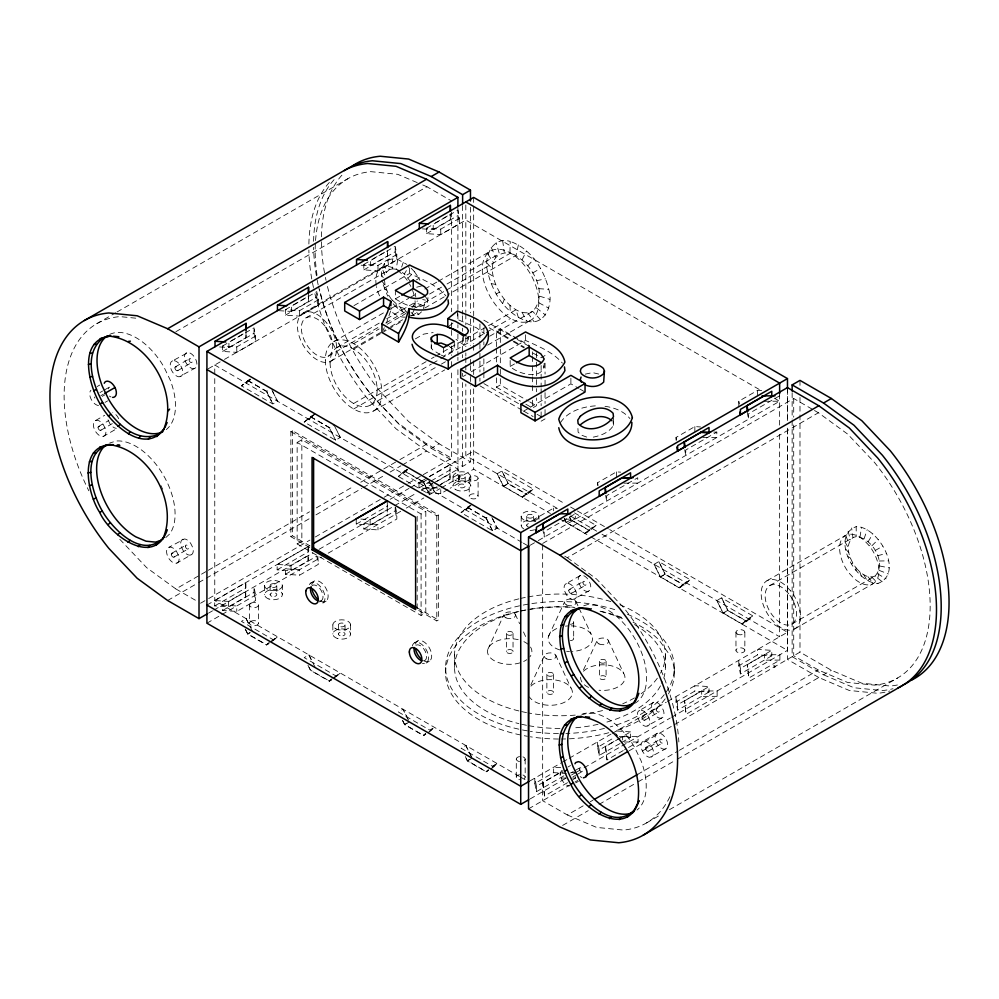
<?xml version="1.0" encoding="UTF-8"?>
<svg xmlns="http://www.w3.org/2000/svg" width="999" height="999" viewBox="0 0 999 999"><rect width="100%" height="100%" fill="white"/><g stroke="black" fill="none" stroke-linecap="round" stroke-linejoin="round"><path stroke-width="0.75" stroke-dasharray="5 3.75" d="M306.006 317.832L389.16 269.817L392.42 268.843L392.432 258.878L397.752 259.44L406.868 264.41M769.779 585.589L852.946 537.574L856.205 536.6L856.205 526.635C878.283 526.248 904.807 573.239 878.021 583.404C855.943 583.791 829.432 536.8 856.205 526.635M219.655 346.953L228.921 347.527L246.004 337.662L246.079 328.733M245.692 596.903L245.766 582.592L214.698 600.536L214.698 605.918L228.609 606.768L245.692 596.903L245.692 591.52L228.609 601.386L214.698 600.536M279.008 310.689L291.371 311.438L308.454 301.573L308.516 294.143M308.142 560.814L308.216 546.515L277.148 564.447L277.148 569.83L291.046 570.679L308.142 560.814L308.142 555.432L291.046 565.297L277.148 564.447M361.176 265.21L370.442 265.784L387.537 255.919L387.587 249.975M356.231 518.793L356.231 524.175L370.13 525.024L387.225 515.159L387.275 503.833M422.402 228.883L433.204 229.545L450.299 219.68L450.349 213.736M440.784 484.24L449.987 478.921L450.062 464.622L428.446 477.097M856.006 570.554L856.068 567.907C849.999 559.865 843.755 545.529 852.946 537.574L851.623 527.996M489.722 336.188L532.667 311.401C549.912 292.782 530.706 260.402 509.94 252.797L510.239 241.433C491.695 235.727 483.104 258.454 487.999 273.077C492.957 293.419 506.031 313.786 526.523 320.991C545.067 326.685 553.658 303.971 548.751 289.348C543.793 269.006 530.719 248.639 510.239 241.433M440.209 354.583L432.954 350.149L431.268 348.064L431.393 343.219M540.621 319.73L532.667 311.401C505.656 323.651 470.541 250.974 509.94 252.797M392.282 300.15C386.938 294.855 387.2 286.563 382.043 281.418C380.057 272.914 381.88 260.14 392.432 258.878M423.464 308.654L425.362 300.1L422.652 299.563M791.857 624.088L875.012 576.086C887.087 563.036 872.502 538.086 856.205 536.6M400.287 271.004L396.216 269.243L397.752 259.44M860.002 537.012L861.525 527.197M518.381 244.892L516.021 255.394L447.577 294.917M390.559 311.151L386.451 323.027M544.18 363.274C544.505 381.094 518.306 374.475 510.164 366.446L510.164 357.942M427.972 297.627L427.572 302.01C418.531 312.237 404.57 304.583 395.354 298.851L395.354 290.334M401.635 267.095L403.446 261.9M864.06 538.761L867.232 529.657M468.431 336.438L467.52 341.695L463.486 344.655L455.981 339.335M502.659 303.584L504.258 299.313M387.849 260.24L389.16 269.817L386.65 272.103L385.065 275.549L382.093 268.281M412.075 307.555L415.334 302.585L424.575 306.231M487.837 649.338L503.958 614.697M548.488 636.488L564.597 601.86M530.906 684.752L544.443 655.656M583.478 669.892L597.015 640.796M522.115 259.84L526.523 250.836M383.117 330.12L384.265 327.759M410.539 281.568L404.345 273.988L409.153 266.084M868.119 541.745L872.926 533.841M560.526 422.552C568.256 410.701 583.603 406.356 597.077 405.769M613.473 418.181L613.473 425.274C609.328 432.567 600.599 435.739 592.757 437.237M527.797 265.834L534.103 258.841M408.116 277.997L414.448 271.716L410.027 267.02M871.89 545.754L878.221 539.472M165.784 537.574L169.83 533.828A55.469 32.03 60 0 0 163.586 475.549A55.469 32.03 60 0 0 116.234 441.021L109.653 443.044M408.928 315.085L414.248 315.647L418.831 314.273L422.352 311.064M250.075 378.996L241.433 385.839L272.814 403.958L277.522 401.236L271.878 389.785M250.075 379.233L241.433 385.839L250.324 379.47M315.185 413.873L310.477 416.595L304.195 422.077L335.589 440.197L340.284 437.475L336.526 429.845M308.903 419.355L315.185 414.11L304.195 422.077L313.099 415.709M404.62 470.954L398.351 476.436L429.732 494.542L423.451 481.818L404.62 470.954L409.328 468.231M406.98 469.817L398.351 476.436L408.279 469.143M245.205 629.008L247.715 634.103L266.546 644.979L270.729 641.321M273.339 640.434L277.522 636.775L269.68 642.12M472.09 504.47L467.382 507.18L461.101 512.662L492.495 530.781L497.202 528.071L492.807 519.155M469.742 506.056L461.113 512.662L471.041 505.382M497.202 473.713L503.471 486.213L522.302 497.09L533.291 489.11L528.583 491.833L522.302 497.315L527.01 494.592L533.291 489.11L501.898 471.004L497.202 473.713L503.471 486.451L508.179 483.728L527.01 494.592M307.967 665.247L310.477 670.341L329.308 681.206L333.491 677.559M336.101 676.673L340.284 673.014L332.442 678.358M564.148 518.281L566.233 522.452L585.064 533.329L596.053 525.349L591.346 528.071L585.064 533.553L589.772 530.831L596.053 525.349L572.514 511.763M402.734 720.878L404.62 724.7L423.451 735.564L425.537 733.741M429.208 731.93L434.44 727.359L429.732 730.082L398.351 711.962L403.047 709.253L409.328 721.753M654.108 564.31L660.376 576.81L679.208 587.674L690.197 579.707L685.489 582.417L679.208 587.899L683.915 585.189L690.197 579.707L658.816 561.588L654.108 564.31L660.376 577.035L665.084 574.313L683.915 585.189M746.678 621.415L752.946 615.933L721.565 597.827L716.857 600.536L723.139 613.274L727.846 610.551L746.678 621.415L741.97 624.138L748.251 618.656L752.959 615.946L741.97 623.913L723.139 613.036L716.87 600.536M466.121 758.378L467.382 760.926L486.213 771.802L488.299 769.967M246.141 383.129L252.422 377.872M403.047 473.713L409.328 468.456M245.629 629.707L247.715 633.878L266.546 644.742L268.631 642.994M271.253 642.032L277.522 636.775M465.821 509.952L472.09 504.695M522.302 497.09L528.583 491.833M309.078 667.332L310.477 670.117L329.308 680.981L331.393 679.233M334.016 678.271L340.284 673.014M585.064 533.329L591.346 528.071M402.535 720.304L404.62 724.462L423.451 735.339L425.537 733.591M428.159 732.617L434.44 727.359M679.208 587.674L685.489 582.417M465.297 756.53L467.382 760.701L486.213 771.578L488.311 769.817M491.97 767.981L497.202 763.598L492.495 766.32L461.101 748.201L465.821 745.479L471.391 756.593M741.97 623.913L748.251 618.656M449.001 326.198L453.808 322.39M415.384 338.861L423.676 334.128L433.154 332.555M172.577 360.839L171.441 361.563A8.879 5.12 60 0 0 170.779 368.381L171.641 370.492A8.879 5.12 60 0 0 179.071 376.848L195.717 367.794A8.879 5.12 60 0 0 195.517 358.866L194.33 356.88A8.879 5.12 60 0 0 188.099 352.51L172.577 360.839L173.976 360.664A8.879 5.12 60 0 1 180.22 365.035L181.406 367.02A8.879 5.12 60 0 1 181.593 375.949L180.469 376.673M186.701 352.684L185.564 353.409A8.879 5.12 60 0 0 184.902 360.227L185.764 362.337A8.879 5.12 60 0 0 193.194 368.693L194.58 368.519M103.584 436.288L104.708 435.576A8.879 5.12 60 0 0 105.37 428.746L103.334 424.65A8.879 5.12 60 0 0 97.09 420.292L95.692 420.467A8.879 5.12 60 0 0 93.894 428.009L95.941 432.105A8.879 5.12 60 0 0 103.584 436.288L117.707 428.146M176.811 563.124L177.934 562.412A8.879 5.12 60 0 0 178.596 555.581L176.561 551.485A8.879 5.12 60 0 0 170.317 547.115L168.918 547.302A8.879 5.12 60 0 0 167.12 554.845L169.168 558.941A8.879 5.12 60 0 0 176.811 563.124L192.058 554.258A8.879 5.12 60 0 0 192.72 547.427L190.672 543.331A8.879 5.12 60 0 0 184.44 538.961L168.918 547.302M566.433 583.541L565.297 584.253A8.879 5.12 60 0 0 564.635 591.083L566.683 595.179A8.879 5.12 60 0 0 572.927 599.55L588.436 591.208A8.879 5.12 60 0 0 590.234 583.666L588.186 579.57A8.879 5.12 60 0 0 580.556 575.387L566.433 583.541A8.879 5.12 60 0 1 574.063 587.724L576.111 591.82A8.879 5.12 60 0 1 574.325 599.363M580.556 575.387L579.42 576.098A8.879 5.12 60 0 0 578.758 582.929L580.806 587.025A8.879 5.12 60 0 0 587.05 591.396L588.436 591.208M639.66 710.364L638.523 711.088A8.879 5.12 60 0 0 637.861 717.919L639.909 722.015A8.879 5.12 60 0 0 646.153 726.373L661.663 718.044A8.879 5.12 60 0 0 663.461 710.501L661.413 706.405A8.879 5.12 60 0 0 653.783 702.222L639.66 710.364A8.879 5.12 60 0 1 647.29 714.56L649.338 718.656A8.879 5.12 60 0 1 647.552 726.198M653.783 702.222L652.647 702.934A8.879 5.12 60 0 0 651.985 709.765L654.033 713.86A8.879 5.12 60 0 0 660.277 718.219L661.663 718.044M562.212 770.354L561.638 770.716A8.879 5.12 60 0 0 561.838 779.645L563.024 781.63A8.879 5.12 60 0 0 569.268 786.001M643.319 741.333L642.182 742.045A8.879 5.12 60 0 0 642.382 750.986A8.879 5.12 60 0 0 649.812 757.342L665.322 749A8.879 5.12 60 0 0 666.258 739.347A8.879 5.12 60 0 0 657.442 733.179L643.319 741.333A8.879 5.12 60 0 1 652.147 747.502A8.879 5.12 60 0 1 651.211 757.155M657.442 733.179L656.306 733.89A8.879 5.12 60 0 0 656.505 742.831A8.879 5.12 60 0 0 663.923 749.188L665.322 749M96.741 323.713L115.634 312.799M116.983 312.025L347.789 178.771M175.886 331.693L426.935 186.751L451.635 200.999M97.165 386.538L99.738 385.065M100 392.532L102.572 391.046M103.859 390.309L108.991 387.35M100.862 395.679L103.421 394.205M102.223 396.378L104.795 394.892M105.057 402.372L107.63 400.886M175.412 366.833L189.535 358.678M177.635 370.679L191.746 362.525M222.615 345.979L253.996 327.859L255.607 336.039L255.607 341.471L236.775 352.347L222.615 351.423L222.615 345.979L236.775 346.915L255.607 336.039M285.377 309.74L316.758 291.633L318.369 299.8L318.369 305.244L299.538 316.109L285.377 315.185L285.377 309.74L299.538 310.677L318.369 299.8M363.823 264.448L395.204 246.328L396.815 254.508L396.815 259.94L377.984 270.816L363.823 269.892L363.823 264.448L377.984 265.384L396.815 254.508M426.585 228.222L457.967 210.102L459.577 218.269L459.577 223.714L440.746 234.578L426.585 233.654L426.585 228.222L440.746 229.146L459.577 218.269M95.692 420.467L104.683 415.272M222.615 351.423L253.996 333.304L253.996 327.859M285.377 315.185L316.758 297.065L316.758 291.633M363.823 269.892L395.204 251.773L395.204 246.328M426.585 233.654L457.967 215.534L459.577 223.714M98.526 426.461L108.791 420.529M303.221 312.974L381.668 267.682M100.749 430.307L112.3 423.626M208.267 368.756L223.102 360.189M224.45 359.415L465.821 220.067L762.125 391.133M353.971 305.619L409.602 273.501C422.515 279.345 436.563 284.877 445.979 295.954M395.354 298.851L400.462 295.904M333.629 341.695L385.926 311.488M391.296 308.391L408.728 298.326M410.065 297.552L416.77 293.681M424.825 289.036L436.888 282.068M438.236 281.293L490.534 251.099M336.988 347.502L379.932 322.714M386.638 318.831L417.507 301.011M429.595 294.043L441.67 287.063M447.04 283.966L499.388 253.746L496.141 242.695M247.715 380.357L266.546 391.233L268.893 389.872M247.715 380.582L266.546 391.458L270.08 389.423M328.072 356.331L379.046 326.91M385.751 323.039L405.869 311.413M353.621 343.668L379.108 328.958M387.15 324.313L405.931 313.474M416.658 307.28L444.817 291.021M446.166 290.247L510.539 253.084M330.856 361.188L385.377 329.707M390.696 326.636L403.996 318.968M353.621 349.151L380.469 333.654M381.818 332.879L387.175 329.782M388.524 329.008L403.284 320.479M411.338 315.834L418.044 311.963M424.762 308.079L446.228 295.692M496.141 294.056L499.388 292.183M532.667 272.964L540.621 268.369M309.777 547.589L290.859 536.675L290.859 431.593L292.432 430.681L438.361 514.935L438.361 620.017L436.788 620.916L416.521 609.215M353.621 403.509L426.098 361.663M431.468 358.566L434.153 357.018M435.502 356.243L516.021 309.752L518.381 317.52M441.308 355.12L443.531 356.181L454.27 349.975L454.27 341.471M353.621 408.991L431.406 364.086M432.754 363.311L439.46 359.44M440.796 358.666L510.539 318.406M297.14 442.457L301.848 439.747L425.799 511.313L425.799 612.774L421.091 615.484L297.14 543.918L297.14 442.457L421.091 514.023L425.799 511.313M310.477 416.82L329.308 427.697L334.016 424.75M496.416 346.641L496.416 331.031L500.337 328.771L529.745 345.754M370.267 405.157L436.039 367.182M441.408 364.086L445.429 361.763M373.626 410.976L444.705 369.93M487.624 345.154L530.531 320.379M463.311 376.386L465.959 374.862M471.253 371.803L525.561 340.447C538.598 346.403 552.797 351.96 562.375 363.087M171.753 553.296L185.876 545.142M173.976 557.13L188.087 548.975M510.164 366.446L515.234 363.524M545.054 355.494L541.133 357.754L530.494 351.611M496.416 377.847L496.416 387.2L500.337 384.94L528.409 401.148M119.805 539.298L146.653 567.644L175.886 588.96L200.187 574.937M201.536 574.163L206.93 571.041M208.279 570.267L309.515 511.813M316.258 507.917L354.046 486.101M360.801 482.205L382.392 469.742M383.741 468.956L398.589 460.389M399.937 459.602L426.935 444.018L451.635 458.279L451.635 369.405M167.632 600.499L197.29 583.379M198.639 582.604L309.215 518.756M315.959 514.872L361.8 488.399M363.149 487.624L384.727 475.162M390.122 472.052L400.911 465.821M402.26 465.047L426.523 451.036L457.904 469.155L459.577 477.36L459.577 482.804L450.162 488.236M318.494 286.276A166.421 96.091 60 0 0 372.402 396.141L400.786 426.098L431.243 448.314L439.085 443.781L470.467 461.9L470.467 385.801M290.859 536.675L292.432 535.764L310.002 545.904M523.613 411.138L529.008 408.029M530.369 407.242L570.891 383.841L578.621 388.299M297.14 543.918L301.848 541.208L301.848 439.747M525.811 404.183L532.504 408.042L536.426 405.769L536.426 397.977M200.574 603.221L207.33 599.325M208.679 598.551L309.902 540.097M315.309 536.987L382.792 498.026M384.14 497.24L407.093 483.991M408.441 483.216L421.94 475.424M423.289 474.65L451.635 458.279M435.527 487.275L432.892 488.786L418.993 487.937L418.993 482.554L427.097 477.884M206.918 605.069L309.303 545.953M390.134 499.288L408.991 488.399M410.339 487.624L423.813 479.845M429.208 476.735L473.663 451.073L565.247 503.946M423.451 481.818L428.159 479.095M404.62 471.178L423.451 482.042L425.799 480.694M214.698 605.918L245.766 587.974L245.766 582.592M277.148 569.83L308.216 551.898L308.216 546.515M356.231 524.175L387.3 506.243L387.3 502.197M418.993 487.937L429.795 481.705M431.156 480.919L450.062 470.005L450.062 464.622M360.864 519.08L370.13 519.642L387.225 509.777L387.225 515.159M434.215 482.654L449.987 473.538L449.987 478.921M208.454 613.174L212.5 610.839M213.848 610.064L312.837 552.984M319.018 549.338L393.906 506.181M394.53 505.744L416.108 493.281M421.503 490.172L432.292 483.941M437.05 481.268L457.967 469.193M431.243 448.314L462.624 466.433L470.467 461.9M541.133 421.178L545.054 418.906M222.615 610.501L253.996 592.382L253.996 586.95L255.607 595.129L255.607 600.561L236.775 611.438L222.615 610.501L222.615 605.069L236.775 605.993L236.775 611.438M285.377 574.275L316.758 556.156L318.369 564.323L299.538 575.199L285.377 574.275L285.377 568.831L299.538 569.767L299.538 575.199M363.823 528.971L395.204 510.864L395.204 505.419L396.815 513.598L396.815 519.03L377.984 529.907L363.823 528.971L363.823 523.538L377.984 524.475L377.984 529.907M437.924 488.049L426.585 487.3L426.585 492.744L437.05 486.7M438.361 485.951L457.967 474.625L457.904 366.658M206.918 623.189L220.392 615.409M221.741 614.635L321.428 557.08M328.172 553.184L400.911 511.188M406.306 508.079L423.813 497.964M429.208 494.855L439.985 488.636M441.333 487.849L473.663 469.193L550.424 513.511M426.585 492.744L440.746 493.668L448.826 489.011M252.422 631.156L246.141 618.656L241.433 621.378L272.814 639.497M310.552 583.204L313.686 581.393M290.859 431.593L436.788 515.834L438.361 514.935M247.715 633.878L250.075 632.517M503.471 486.213L508.179 483.504L527.01 494.368M247.715 634.103L250.075 632.742M319.118 601.947L321.466 600.586M322.952 602.946L326.099 601.136M266.546 644.742L268.893 643.393M467.382 507.18L486.213 518.056L490.921 515.334M266.546 644.979L268.893 643.618M467.382 507.417L486.213 518.281L488.561 516.92M486.213 518.281L492.495 530.781L497.202 528.071L491.62 516.958M534.815 521.703L534.815 518.981L553.646 508.116L556.48 508.304M597.577 485.464L597.577 482.754L616.408 471.878L620.654 472.152M676.036 440.172L676.036 437.45L694.854 426.585L700.524 426.96M738.798 406.655L738.798 401.223L757.617 390.347L761.875 390.621M315.185 667.394L308.903 654.894L304.195 657.617L335.589 675.724M702.909 437.487L716.82 437.45L716.82 432.067L685.751 450.012L685.751 455.394L684.278 447.365M779.582 395.841L748.513 413.773L748.513 419.155L747.04 411.126M566.233 522.452L570.941 519.73L589.772 530.606M589.772 530.831L570.941 519.967L566.233 522.677L564.348 518.868M530.169 545.267L536.913 541.371M538.261 540.596L779.632 401.236L774.237 398.126M542.657 543.444L793.706 398.501L813.198 409.752M329.308 680.981L331.656 679.62M329.308 681.206L331.656 679.857M414.473 642.807L417.619 640.996M564.747 556.193L567.345 557.704L818.406 412.762L847.627 434.078L874.487 462.425A157.467 90.921 60 0 1 874.487 685.127L847.627 682.467L818.406 670.029L793.706 655.781L793.706 423.451M426.148 663.024L429.283 661.213M569.268 589.535L583.391 581.381M571.49 593.369L585.601 585.214M404.62 724.462L406.98 723.114M660.376 576.81L665.084 574.088L683.915 584.964M404.62 724.7L409.328 721.977L403.047 709.253M423.451 735.339L425.799 733.978M423.451 735.564L425.799 734.203M766.995 580.744L845.454 535.439M467.382 760.701L469.742 759.34M723.139 613.036L727.846 610.327L746.678 621.191M467.382 760.926L472.09 758.216M492.495 766.32L497.202 763.598L490.921 769.08L486.213 771.802M486.213 771.578L488.561 770.217M530.157 780.806L561.151 762.911M562.499 762.137L567.882 759.028M569.23 758.253L611.026 734.078M612.337 733.353L666.233 702.247M667.569 701.473L787.474 632.242L609.69 529.607M642.494 716.358L656.618 708.204M794.642 628.945L873.089 583.653M563.886 775.836L536.426 791.683L534.815 783.503L553.646 772.639L566.383 773.476M619.967 743.556L599.188 755.444L597.577 747.277L613.711 737.949M644.717 720.204L658.828 712.05M709.015 692.032L677.634 710.152L676.036 701.972L694.854 691.108L709.015 692.032L709.015 686.6L694.854 685.676L694.854 691.108M771.777 655.806L740.396 673.913L738.798 665.746L757.617 654.869L771.777 655.806L771.777 650.361L757.617 649.437L757.617 654.869M567.907 767.032L570.479 765.546M536.426 791.683L536.426 786.25L562.574 771.153M599.188 755.444L599.188 750.012L630.569 731.892L630.569 737.324L620.104 743.368M677.634 710.152L677.634 704.72L709.015 686.6M740.396 673.913L740.396 668.481L771.777 650.361M567.507 782.692L544.542 795.953L543.069 782.542L560.152 772.677L563.249 772.677M623.201 750.574L606.992 759.927L605.519 746.515L622.602 736.65L638.061 736.613L638.061 741.995L624.55 749.787M684.59 700.861L701.685 690.996L717.132 690.946L717.132 696.328L686.063 714.273L684.59 700.861L686.063 714.273M747.352 664.622L764.447 654.757L779.894 654.72L779.894 660.102L748.838 678.034L747.352 664.622L748.838 678.034M570.741 773.026L573.314 771.54M574.6 770.803L579.732 767.831M530.157 798.925L566.146 778.096M571.553 774.974L575.611 772.639L575.611 778.021L572.902 779.582M575.961 772.477L582.704 768.593M584.053 767.806L620.491 746.753M621.765 746.028L670.267 718.031M671.615 717.257L787.474 650.361L787.474 426.835M572.964 776.86L575.524 775.386M576.81 774.637L581.942 771.678M528.533 808.865L569.655 785.139M575.049 782.017L577.747 780.456M629.045 750.848L799.987 652.147L831.368 670.267L861.825 683.216L890.209 686.038A166.421 96.091 60 0 0 899.337 684.552M575.799 782.854L578.371 781.38M646.153 747.327L660.277 739.173M642.382 750.986L656.505 742.831M648.363 751.161L662.487 743.006M542.657 545.004L542.657 800.723L567.345 814.972L584.902 804.844M590.297 801.722L592.994 800.174M637.537 774.45L678.034 751.073M679.382 750.299L818.406 670.029M562.612 825.436L588.236 810.639M599.025 804.407L636.775 782.617M638.124 781.83L675.886 760.039M677.235 759.265L818.818 677.522L849.275 690.471L877.646 693.281A166.421 96.091 60 0 0 889.722 691.021M792.145 420.629L792.145 656.68L823.526 674.8L831.368 670.267M646.503 822.951L659.989 815.159M669.442 809.702L897.552 678.009M416.446 279.857L418.993 278.409L420.154 280.844M875.136 550.524L882.766 546.166M389.048 295.379L387.687 296.104L382.467 282.892M851.46 563.873L852.821 563.136M585.277 374.138L592.557 372.602L599.475 374.225M583.703 605.794L587.774 604.545L597.227 605.481L607.38 609.802A55.469 32.03 60 0 1 643.631 658.691A55.469 32.03 60 0 1 635.127 703.134M856.068 567.907C860.501 573.201 867.706 579.233 875.012 576.086L882.604 582.03M416.708 287.213L422.465 285.702M877.609 555.719L886.25 553.458M536.413 280.744L545.616 278.783M879.157 561.001L888.411 560.864M764.135 401.261L779.582 401.211M713.736 432.08L716.82 432.067M623.838 483.154L637.737 483.104L637.737 477.734L606.68 495.666L606.68 501.048L605.194 493.019M564.472 519.168L575.299 519.13L575.299 513.761L544.23 531.693L544.23 537.075L542.757 529.045M779.894 660.102L764.447 660.139L764.447 654.757M717.132 696.328L701.685 696.378L701.685 690.996M638.061 741.995L622.602 742.032L622.602 736.65M570.966 772.652L575.611 772.639M566.333 778.046L560.152 778.059L560.152 772.677M572.514 778.021L575.611 778.021M418.993 482.554L432.892 483.404M630.569 731.892L616.408 730.968L616.408 736.4M619.243 736.588L630.569 737.324M560.726 767.669L553.646 767.207L553.646 772.639M538.761 288.661L548.751 289.348M135.752 318.182L119.805 316.596A157.467 90.921 60 0 0 88.811 490.796M392.42 268.843L396.216 269.243M392.432 300.299L400.112 307.143L406.705 309.166M491.146 283.641L495.641 284.39M605.007 406.306C614.298 407.58 623.888 411.151 629.957 418.606M879.669 565.983L889.135 567.869M539.56 296.154L549.825 299.363M458.703 319.967L476.411 327.759L484.527 333.778M586.7 437.062L581.443 435.152L578.109 432.105L577.784 425.749M879.108 570.354L888.361 573.988M417.195 182.605L397.702 174.313L370.854 171.653A157.467 90.921 60 0 0 315.484 241.458M422.764 184.965L426.935 186.751M823.526 674.8L853.983 687.749L882.367 690.559A166.421 96.091 60 0 0 892.981 688.711M567.345 814.972L596.578 827.409L623.438 830.069A157.467 90.921 60 0 0 670.641 795.167M393.144 303.771L397.527 308.429L406.069 313.848M538.761 302.734L548.751 308.154M814.497 410.502L818.406 412.762M483.866 320.167L515.784 338.599M517.12 339.36L529.095 346.278M496.416 331.031L512.45 340.297M513.786 341.071L524.475 347.24M489.248 327.809L507.879 338.561M513.199 341.633L523.838 347.777M579.907 389.048L585.052 392.02M529.745 401.91L536.426 405.769M496.416 387.2L520.467 401.099M483.866 383.579L519.78 404.32M537.075 414.298L542.395 417.37M479.932 385.839L522.502 410.427M523.838 411.188L533.154 416.571M570.629 507.055L576.023 510.164M577.372 510.939L608.341 528.833M557.342 508.441L465.821 455.594L465.821 384.016M570.417 515.996L596.678 531.156M602.022 534.24L779.632 636.775L779.632 431.368M559.852 518.956L589.485 536.063M590.834 536.838L787.474 650.361M818.818 677.522L787.437 659.402L787.437 426.448M310.477 416.595L329.308 427.46L335.589 440.197L329.308 427.697M522.04 542.407L214.76 365.01L214.76 374.363M523.351 543.169L528.583 546.178M416.733 607.529L438.361 620.017M519.43 776.435L214.76 600.536L214.76 375.924M520.729 777.185L525.961 780.207M175.886 588.96L196.678 600.973M847.989 556.58L850.349 557.942M384.215 288.811L386.576 290.185M877.522 573.788L886.125 578.821M413.748 306.031L416.208 307.467M487.999 273.077L493.294 276.473M449.138 346.353L454.27 349.975M319.767 600.649L320.429 601.086A11.676 6.743 60 0 0 328.147 596.253A11.676 6.743 60 0 0 320.791 582.317A11.676 6.743 60 0 0 311.8 584.727M439.085 443.781L408.628 421.566L380.244 391.608A166.421 96.091 60 0 1 326.336 281.743M426.935 444.018L397.702 422.702L370.854 394.355A157.467 90.921 60 0 1 319.568 289.148M426.523 451.036L396.066 428.821L367.682 398.851A166.421 96.091 60 0 1 313.786 288.998M567.345 557.704L596.578 579.02L623.438 607.367A157.467 90.921 60 0 1 678.858 741.97M402.31 272.49L404.345 273.988M536.413 307.929L545.616 315.097M416.658 312.575L418.831 314.273M871.752 577.06L878.021 583.404M411.113 312.475L414.248 315.647M615.484 733.503L617.594 735.726M486.925 263.049L492.495 268.981M845.816 549.175L848.8 552.672M424.575 295.354L427.972 300.462M867.956 576.66L872.701 582.842M404.183 308.891L407.979 313.848M527.797 312.899L534.103 321.74M414.448 271.716L418.993 278.409M487.999 254.27L493.294 262.412M845.092 542.17L848.288 547.677M381.318 274.413L383.229 277.71M863.898 574.9L867.007 580.382M400.112 307.143L403.221 312.625M522.115 312.337L526.523 320.991M467.07 336.601L468.431 339.285M727.846 610.327L721.578 597.827L727.846 610.551M665.084 574.088L658.816 561.588L665.084 574.313M569.542 516.958L570.941 519.73M508.179 483.504L501.898 471.004L508.179 483.728M428.858 480.719L434.44 491.833L430.045 482.917M423.451 482.042L429.732 494.542M334.016 424.975L340.284 437.475M272.652 391.521L277.522 401.236M266.546 391.458L272.814 403.958L266.546 391.233M569.692 517.42L570.941 519.967M486.213 518.056L492.482 530.781M465.809 745.479L471.466 756.942M308.903 654.894L312.675 662.537M246.141 618.656L250.537 627.572M160.851 485.427L162.712 489.323M608.241 640.197L623.576 673.164M575.824 601.261L578.384 606.755M579.02 608.129L591.171 634.228M555.669 655.069L571.016 688.036M515.184 614.098L519.655 623.713M523.488 631.955L526.685 638.823M491.146 247.327L495.641 257.218M845.878 536.051L848.838 543.306M118.719 418.693L117.445 416.496A8.879 5.12 60 0 0 112.787 412.5M108.017 419.855L110.065 423.951A8.879 5.12 60 0 0 116.309 428.321M859.839 571.915L861.3 576.186M396.054 304.158L397.527 308.429M848.101 531.218L850.436 539.872M384.328 263.449L386.65 272.103M543.806 365.846L544.18 367.532M738.798 401.223L739.322 403.946M740.396 668.481L738.798 660.302L738.798 665.746M676.036 437.45L676.56 440.184M677.634 704.72L676.036 696.54L676.036 701.972M597.577 482.754L598.114 485.477M599.188 750.012L597.577 741.832L597.577 747.277M534.815 518.981L535.352 521.715M536.426 786.25L534.815 778.071L534.815 783.503M457.967 474.625L459.577 482.804M395.204 251.773L396.815 259.94M395.204 510.864L396.815 519.03M316.758 297.065L318.369 305.244M317.832 556.168L318.369 564.323M253.996 333.304L255.607 341.471M253.996 592.382L255.607 600.561M605.519 746.515L606.992 759.927M543.069 782.542L544.542 795.953M502.659 240.684L504.258 252.235M613.111 421.815L613.473 425.274M415.372 293.231L415.759 296.978M384.515 279.92L385.027 284.902M509.94 305.307L510.239 311.588M799.987 380.382L799.987 386.588M799.987 397.465L799.987 652.147M793.706 398.501L793.706 417.207M792.145 392.669L792.145 419.068M787.474 389.485L787.474 420.604M787.437 387.624L787.437 420.242M779.632 394.018L779.632 425.137M757.617 390.347L757.617 395.779M744.842 632.242L744.842 650.361A4.433 2.56 0 0 1 738.186 652.584A4.433 2.56 0 0 1 738.186 648.151A4.433 2.56 0 0 1 744.842 650.361M735.963 632.242L735.963 650.361M694.854 426.585L694.854 432.018M674.313 667.582L674.313 673.014M665.359 654.894L665.359 667.582M616.408 471.878L616.408 477.31M606.093 661.301L606.093 677.597M599.437 661.301L599.437 677.597M573.676 622.352L573.676 638.661M570.891 378.171L570.891 383.841M553.646 508.116L553.646 510.826M553.521 674.35L553.521 692.469M546.865 674.35L546.865 692.469M545.054 363.224L545.054 374.051M545.054 380.244L545.054 391.071M545.054 392.619L545.054 403.446M545.054 409.627L545.054 415.821M541.133 365.497L541.133 387.15M541.133 388.698L541.133 393.331M541.133 394.88L541.133 405.706M541.133 411.888L541.133 418.082M538.948 516.246A8.879 5.12 0 0 1 525.636 520.691A8.879 5.12 0 0 1 525.636 511.813A8.879 5.12 0 0 1 538.948 516.246L538.948 519.268M536.426 352.722L536.426 360.527M536.426 362.088L536.426 387.05M536.426 388.611L536.426 391.733M533.404 516.246L533.404 522.29M532.504 351.873L532.504 354.995M532.504 356.556L532.504 364.348M532.504 365.909L532.504 375.274M532.504 376.835L532.504 393.993M532.504 400.237L532.504 408.042M526.748 516.246L526.748 525.312M525.561 334.765L525.561 340.447M525.174 759.078L525.174 777.185M521.203 516.246L521.203 525.312M519.58 756.593A4.433 2.56 0 0 0 516.296 759.078L516.296 777.185A4.433 2.56 0 0 0 519.58 779.67M513.036 633.391L513.036 651.51M506.381 633.391L506.381 651.51M500.337 328.771L500.337 347.49M500.337 349.051L500.337 367.782M500.337 369.33L500.337 377.135M500.337 378.696L500.337 384.94M496.416 348.201L496.416 363.798M483.866 327.897L483.866 335.627M483.866 341.82L483.866 344.917M483.866 358.828L483.866 371.203M483.866 372.752L483.866 378.933M479.932 323.976L479.932 342.532M479.932 344.081L479.932 351.823M479.932 353.359L479.932 359.553M479.932 361.101L479.932 371.928M479.932 378.109L479.932 381.206M478.096 478.246A4.433 2.56 0 0 1 471.441 480.469A4.433 2.56 0 0 1 471.441 476.024A4.433 2.56 0 0 1 478.096 478.246L478.096 496.366A4.433 2.56 0 0 1 471.441 498.588A4.433 2.56 0 0 1 471.441 494.143A4.433 2.56 0 0 1 478.096 496.366M473.663 197.415L473.663 315.684M473.663 317.245L473.663 343.693M473.663 345.254L473.663 351.473M473.663 360.814L473.663 374.812M473.663 388.823L473.663 469.193M470.766 476.885L470.766 485.951M470.467 207.218L470.467 312.812M470.467 319.031L470.467 345.429M470.467 359.403L470.467 364.061M470.467 365.609L470.467 374.937M470.467 376.486L470.467 384.253M469.218 478.246L469.218 496.366M465.821 204.97L465.821 312.437M465.821 313.986L465.821 324.887M465.821 337.325L465.821 346.665M465.821 352.897L465.821 356.006M465.821 357.555L465.821 363.786M465.821 365.347L465.821 370.005M465.222 476.885A3.334 1.923 0 0 1 460.227 478.546A3.334 1.923 0 0 1 460.227 475.224A3.334 1.923 0 0 1 465.222 476.885L465.222 485.951A3.334 1.923 0 0 1 460.227 487.612A3.334 1.923 0 0 1 460.227 484.278A3.334 1.923 0 0 1 465.222 485.951M463.486 336.139L463.486 344.655M462.624 205.532L462.624 314.235M462.624 315.796L462.624 322.003M462.624 328.209L462.624 331.318M462.624 337.537L462.624 353.059M462.624 354.62L462.624 357.717M462.624 373.251L462.624 376.361M462.624 382.567L462.624 466.433M458.566 476.885L458.566 485.951M457.904 208.254L457.904 312.3M457.904 313.848L457.904 323.177M457.904 324.725L457.904 327.834M457.904 334.041L457.904 355.781M457.904 357.33L457.904 360.439M457.405 311.014L457.405 319.53M518.868 598.851A105.407 60.852 0 0 0 454.557 654.894L454.557 667.582A105.407 60.852 0 0 0 518.868 723.613M453.022 476.885L453.022 485.951M451.635 211.913L451.635 311.713M451.635 322.627L451.635 328.858M451.635 330.419L451.635 336.663M451.635 346.016L451.635 355.369M451.635 361.601L451.635 367.844M450.299 219.68L450.299 214.298L433.204 224.163L433.204 229.545M445.604 667.582L445.604 673.014A114.361 66.021 0 0 0 527.36 736.288M443.531 347.664L443.531 356.181M440.746 229.146L440.746 234.578M440.746 489.597L440.746 493.668M436.788 515.834L436.788 620.916M432.892 484.752L432.892 488.786M431.268 343.806L431.268 348.064M421.091 514.023L421.091 615.484M417.17 516.296L417.17 608.691M409.602 267.819L409.602 273.501M390.884 307.043L390.884 309.877M387.537 255.919L387.537 250.537L370.442 260.402L370.442 265.784M377.984 265.384L377.984 270.816M370.13 519.642L370.13 525.024M350.599 624.949L350.599 634.003M345.055 624.949A3.334 1.923 0 0 1 340.06 626.61A3.334 1.923 0 0 1 340.06 623.289A3.334 1.923 0 0 1 345.055 624.949L345.055 634.003M338.399 624.949L338.399 634.003M332.842 624.949L332.842 634.003M308.454 301.573L308.454 296.191L291.371 306.056L291.371 311.438M299.538 310.677L299.538 316.109M292.432 430.681L292.432 535.764M291.046 565.297L291.046 570.679M282.342 585.564A8.879 5.12 0 0 1 269.031 589.997A8.879 5.12 0 0 1 269.031 581.118A8.879 5.12 0 0 1 282.342 585.564L282.342 594.617M276.798 585.564A3.334 1.923 0 0 1 271.803 587.225A3.334 1.923 0 0 1 271.803 583.891A3.334 1.923 0 0 1 276.798 585.564L276.798 594.617M270.142 585.564L270.142 594.617M264.598 585.564L264.598 594.617M258.429 605.107L258.429 623.226M249.55 605.032L249.55 623.151M246.004 337.662L246.004 332.28L228.921 342.145L228.921 347.527M236.775 346.915L236.775 352.347M228.609 601.386L228.609 606.768M581.818 777.472A8.879 5.12 60 0 1 580.182 776.585M581.768 714.322A55.469 32.03 60 0 1 634.727 747.564L640.958 760.539A55.469 32.03 60 0 1 637.037 810.039M565.609 778.546A2.223 1.286 60 0 1 565.359 778.034M317.02 275.249A157.467 90.921 60 0 1 315.384 243.007M109.74 334.39A55.469 32.03 60 0 1 163.986 367.07L170.217 380.057A55.469 32.03 60 0 1 166.296 429.558M98.526 405.519A8.879 5.12 60 0 1 91.096 399.163A8.879 5.12 60 0 1 90.909 390.222M190.934 554.969A8.879 5.12 60 0 1 183.292 550.786L181.244 546.69A8.879 5.12 60 0 1 183.042 539.148M313.461 287.55A166.421 96.091 60 0 1 308.866 250.037M308.878 244.018A166.421 96.091 60 0 1 331.531 180.107M111.076 396.99A8.879 5.12 60 0 1 109.44 396.091M108.579 388.861A2.223 1.286 60 0 1 108.579 387.924L108.741 387.575A2.223 1.286 60 0 1 109.69 387.287M94.868 398.064A2.223 1.286 60 0 1 94.468 397.015M530.519 647.065A22.19 12.812 0 0 1 529.857 656.867M526.773 659.69A22.19 12.812 0 0 1 523.663 661.463M520.042 662.837A22.19 12.812 0 0 1 487.524 651.835A22.19 12.812 0 0 1 518.993 639.872M523.901 641.658A22.19 12.812 0 0 1 527.822 644.105M570.354 624.275A3.334 1.923 0 0 0 573.239 621.39L572.702 620.991A3.334 1.923 0 0 0 572.015 620.691M571.228 625.861A22.19 12.812 0 0 1 592.532 638.324A22.19 12.812 0 0 1 572.39 651.423M569.48 651.46A22.19 12.812 0 0 1 566.595 651.286M559.777 649.924A22.19 12.812 0 0 1 557.542 628.196M565.459 626.161A22.19 12.812 0 0 1 568.319 625.898M570.354 640.584A3.334 1.923 0 0 0 573.239 637.699L572.702 637.3A3.334 1.923 0 0 0 570.354 636.738M583.491 671.253A22.19 12.812 0 0 1 611.463 665.821A22.19 12.812 0 0 1 624.05 681.218A22.19 12.812 0 0 1 599.013 690.234M588.573 687.449A22.19 12.812 0 0 1 580.656 676.535M530.931 686.113A22.19 12.812 0 0 1 565.347 683.104A22.19 12.812 0 0 1 562.474 703.146A22.19 12.812 0 0 1 529.383 696.902M668.443 693.905A114.361 66.021 0 0 0 670.416 655.918L658.99 639.997A114.361 66.021 0 0 0 633.029 622.227M665.159 698.888A114.361 66.021 0 0 1 614.41 731.068M608.791 732.717A114.361 66.021 0 0 1 561.438 739.023M558.478 739.023A114.361 66.021 0 0 1 530.357 736.787M445.604 673.014A114.361 66.021 0 0 1 527.36 609.727M530.357 609.24A114.361 66.021 0 0 1 574.887 607.554M600.037 611.176A114.361 66.021 0 0 1 624.562 618.531M627.447 614.273A114.361 66.021 0 0 1 665.159 693.456M664.235 694.68A114.361 66.021 0 0 1 610.214 726.885M604.457 728.396A114.361 66.021 0 0 1 565.909 733.503M558.478 733.591A114.361 66.021 0 0 1 530.357 731.355M527.36 730.856A114.361 66.021 0 0 1 454.92 641.483A114.361 66.021 0 0 1 617.132 610.401M634.49 624.55A105.407 60.852 0 0 1 661.775 683.328M660.489 685.863A105.407 60.852 0 0 1 604.033 722.851M598.026 724.325A105.407 60.852 0 0 1 572.19 728.021M559.964 728.433A105.407 60.852 0 0 1 528.034 725.574M526.498 725.286A105.407 60.852 0 0 1 520.379 723.975M454.557 667.582A105.407 60.852 0 0 1 518.868 611.538M520.379 611.176A105.407 60.852 0 0 1 526.498 609.877M528.034 609.577A105.407 60.852 0 0 1 573.713 607.242M601.048 611.538A105.407 60.852 0 0 1 625.486 619.917M619.917 604.845A105.407 60.852 0 0 1 660.489 673.176M657.342 678.184A105.407 60.852 0 0 1 641.108 693.731M634.49 697.926A105.407 60.852 0 0 1 622.739 703.771M602.547 710.564A105.407 60.852 0 0 1 582.804 714.297M575.249 715.109A105.407 60.852 0 0 1 528.034 712.886M526.498 712.599A105.407 60.852 0 0 1 520.379 711.288M518.868 710.938A105.407 60.852 0 0 1 454.557 654.894M520.379 598.488A105.407 60.852 0 0 1 526.498 597.19M528.034 596.903A105.407 60.852 0 0 1 611.263 601.735M534.515 529.745A8.879 5.12 0 0 1 530.069 530.432M523.801 528.933A8.879 5.12 0 0 1 523.026 522.19A8.879 5.12 0 0 1 534.515 520.866M522.952 756.855A4.433 2.56 0 0 1 522.952 761.288M519.58 761.55A4.433 2.56 0 0 1 516.296 759.078M522.952 774.974A4.433 2.56 0 0 1 522.952 779.407M516.296 777.185A4.433 2.56 0 0 1 519.58 774.712M528.409 526.972A3.334 1.923 0 0 1 527.185 524.35A3.334 1.923 0 0 1 531.743 523.651M326.024 280.307A166.421 96.091 60 0 1 325.412 277.435M324.525 272.814A166.421 96.091 60 0 1 321.403 239.96M321.441 236.763A166.421 96.091 60 0 1 343.019 173.951M318.169 284.84A166.421 96.091 60 0 1 316.671 277.347M316.396 275.799A166.421 96.091 60 0 1 313.586 247.315M313.586 241.296A166.421 96.091 60 0 1 335.177 178.471M405.232 317.12A27.785 16.046 60 0 1 390.309 310.677M379.533 295.816A27.785 16.046 60 0 1 376.486 286.576M376.248 285.289A27.785 16.046 60 0 1 395.592 269.156M397.639 270.479A27.785 16.046 60 0 1 400.674 272.902L405.407 277.922A27.785 16.046 60 0 1 407.942 281.418M409.453 283.891A27.785 16.046 60 0 1 410.826 286.451M412.562 290.397A27.785 16.046 60 0 1 414.21 295.704M415.047 300.824A27.785 16.046 60 0 1 414.735 307.455M414.448 308.716A27.785 16.046 60 0 1 410.477 315.11M312.038 585.576A8.879 5.12 60 0 1 321.478 591.033A8.879 5.12 60 0 1 320.242 601.123M415.871 645.229A8.879 5.12 60 0 1 425.287 651.373A8.879 5.12 60 0 1 423.451 661.001M309.353 584.59A11.676 6.743 60 0 1 322.964 590.384A11.676 6.743 60 0 1 319.405 603.633M415.472 644.03A11.676 6.743 60 0 1 424.887 642.544A11.676 6.743 60 0 1 431.668 656.68A11.676 6.743 60 0 1 423.451 660.639M412.337 645.841A11.676 6.743 60 0 1 426.148 649.55A11.676 6.743 60 0 1 422.452 663.361M773.888 665.834C774.487 669.705 776.573 664.984 773.888 665.834M645.903 747.552L645.741 747.901A2.223 1.286 60 0 0 646.665 750.574A2.223 1.286 60 0 0 648.613 750.936L648.776 750.586A2.223 1.286 60 0 0 647.864 747.914A2.223 1.286 60 0 0 645.903 747.552M660.027 739.397L659.864 739.747A2.223 1.286 60 0 0 660.776 742.419A2.223 1.286 60 0 0 662.737 742.781L662.899 742.432A2.223 1.286 60 0 0 661.987 739.76A2.223 1.286 60 0 0 660.027 739.397M250.899 603.234L250.187 603.758A4.433 2.56 0 0 0 250.799 606.855L251.711 607.267A4.433 2.56 0 0 0 257.592 606.568A4.433 2.56 0 0 0 256.893 603.134A4.433 2.56 0 0 0 250.899 603.234M250.899 621.353L250.187 621.878A4.433 2.56 0 0 0 250.799 624.974L251.711 625.386A4.433 2.56 0 0 0 257.592 624.687A4.433 2.56 0 0 0 256.893 621.253A4.433 2.56 0 0 0 250.899 621.353M271.803 596.278L271.116 595.978A3.334 1.923 0 0 1 271.116 593.256A3.334 1.923 0 0 1 275.824 593.256L276.348 593.656A3.334 1.923 0 0 1 275.824 595.978A3.334 1.923 0 0 1 271.803 596.278M269.031 599.05L267.195 598.239A8.879 5.12 0 0 1 267.195 590.996A8.879 5.12 0 0 1 279.745 590.996L281.156 592.057A8.879 5.12 0 0 1 279.745 598.239A8.879 5.12 0 0 1 269.031 599.05M340.06 635.676L339.373 635.364A3.334 1.923 0 0 1 339.373 632.642A3.334 1.923 0 0 1 344.081 632.642L344.605 633.041A3.334 1.923 0 0 1 344.081 635.364A3.334 1.923 0 0 1 340.06 635.676M337.287 638.448L335.452 637.624A8.879 5.12 0 0 1 335.452 630.381A8.879 5.12 0 0 1 348.002 630.381L349.413 631.443A8.879 5.12 0 0 1 348.002 637.624A8.879 5.12 0 0 1 337.287 638.448M605.644 660.339L605.119 659.939A3.334 1.923 0 0 0 600.736 659.777A3.334 1.923 0 0 0 599.887 662.262L600.411 662.649A3.334 1.923 0 0 0 604.795 662.824A3.334 1.923 0 0 0 605.644 660.339M605.644 676.648L605.119 676.248A3.334 1.923 0 0 0 600.736 676.073A3.334 1.923 0 0 0 599.887 678.558L600.411 678.958A3.334 1.923 0 0 0 604.795 679.133A3.334 1.923 0 0 0 605.644 676.648M512.587 632.429L512.062 632.03A3.334 1.923 0 0 0 507.679 631.868A3.334 1.923 0 0 0 506.83 634.353L507.355 634.74A3.334 1.923 0 0 0 511.738 634.914A3.334 1.923 0 0 0 512.587 632.429M553.084 673.388L552.547 672.989A3.334 1.923 0 0 0 548.176 672.827A3.334 1.923 0 0 0 547.315 675.312L547.839 675.711A3.334 1.923 0 0 0 552.222 675.873A3.334 1.923 0 0 0 553.084 673.388M512.587 650.549L512.062 650.149A3.334 1.923 0 0 0 507.679 649.974A3.334 1.923 0 0 0 506.83 652.459L507.355 652.859A3.334 1.923 0 0 0 511.738 653.034A3.334 1.923 0 0 0 512.587 650.549M553.084 691.508L552.547 691.108A3.334 1.923 0 0 0 548.176 690.946A3.334 1.923 0 0 0 547.315 693.431L547.839 693.83A3.334 1.923 0 0 0 552.222 693.993A3.334 1.923 0 0 0 553.084 691.508M869.18 545.679L864.46 540.659A27.785 16.046 60 0 0 841.158 540.297A27.785 16.046 60 0 0 849.362 573.414L854.083 578.433A27.785 16.046 60 0 0 877.384 578.796A27.785 16.046 60 0 0 869.18 545.679M790.733 590.983L786.001 585.951A27.785 16.046 60 0 0 762.712 585.589A27.785 16.046 60 0 0 770.903 618.706L775.636 623.738A27.785 16.046 60 0 0 798.925 624.088A27.785 16.046 60 0 0 790.733 590.983M788.735 593.768L784.952 589.76A22.19 12.812 60 0 0 766.358 589.472A22.19 12.812 60 0 0 772.901 615.921L776.673 619.929A22.19 12.812 60 0 0 795.279 620.217A22.19 12.812 60 0 0 788.735 593.768M326.948 323.214L322.227 318.194A27.785 16.046 60 0 0 298.926 317.832A27.785 16.046 60 0 0 307.13 350.949L311.85 355.969A27.785 16.046 60 0 0 335.152 356.331A27.785 16.046 60 0 0 326.948 323.214M324.95 326.011L321.178 322.003A22.19 12.812 60 0 0 302.572 321.715A22.19 12.812 60 0 0 309.128 348.151L312.899 352.172A22.19 12.812 60 0 0 331.506 352.46A22.19 12.812 60 0 0 324.95 326.011M579.27 768.843A2.223 1.286 60 0 0 581.618 771.777A2.223 1.286 60 0 0 581.618 768.643A2.223 1.286 60 0 0 579.27 768.843M656.156 709.228A2.223 1.286 60 0 0 658.503 712.15A2.223 1.286 60 0 0 658.503 709.015A2.223 1.286 60 0 0 656.156 709.228M582.929 582.392A2.223 1.286 60 0 0 585.277 585.314A2.223 1.286 60 0 0 585.277 582.18A2.223 1.286 60 0 0 582.929 582.392M568.806 590.546A2.223 1.286 60 0 0 571.166 593.468A2.223 1.286 60 0 0 571.166 590.334A2.223 1.286 60 0 0 568.806 590.546M642.032 717.382A2.223 1.286 60 0 0 644.392 720.304A2.223 1.286 60 0 0 644.392 717.17A2.223 1.286 60 0 0 642.032 717.382M189.073 359.702A2.223 1.286 60 0 0 191.421 362.625A2.223 1.286 60 0 0 191.421 359.49A2.223 1.286 60 0 0 189.073 359.702M185.414 546.153A2.223 1.286 60 0 0 187.762 549.075A2.223 1.286 60 0 0 187.762 545.941A2.223 1.286 60 0 0 185.414 546.153M171.291 554.308A2.223 1.286 60 0 0 173.651 557.23A2.223 1.286 60 0 0 173.651 554.095A2.223 1.286 60 0 0 171.291 554.308M174.95 367.844A2.223 1.286 60 0 0 177.31 370.779A2.223 1.286 60 0 0 177.31 367.644A2.223 1.286 60 0 0 174.95 367.844M98.064 427.472A2.223 1.286 60 0 0 100.424 430.407A2.223 1.286 60 0 0 100.424 427.26A2.223 1.286 60 0 0 98.064 427.472M505.981 617.857A5.832 3.372 0 0 0 515.459 615.834A5.832 3.372 0 0 0 507.692 612.112A5.832 3.372 0 0 0 505.981 617.857M566.62 605.019A5.832 3.372 0 0 0 576.098 602.996A5.832 3.372 0 0 0 568.331 599.263A5.832 3.372 0 0 0 566.62 605.019M599.038 643.955A5.832 3.372 0 0 0 608.516 641.932A5.832 3.372 0 0 0 600.749 638.211A5.832 3.372 0 0 0 599.038 643.955M546.465 658.828A5.832 3.372 0 0 0 555.943 656.805A5.832 3.372 0 0 0 548.176 653.071A5.832 3.372 0 0 0 546.465 658.828M335.452 628.571A8.879 5.12 0 0 0 350.299 626.273A8.879 5.12 0 0 0 339.423 619.992A8.879 5.12 0 0 0 335.452 628.571M455.619 489.572A8.879 5.12 0 0 0 470.467 487.275A8.879 5.12 0 0 0 459.59 480.994A8.879 5.12 0 0 0 455.619 489.572M455.619 480.507A8.879 5.12 0 0 0 470.467 478.209A8.879 5.12 0 0 0 459.59 471.94A8.879 5.12 0 0 0 455.619 480.507M737.262 634.053A4.433 2.56 0 0 0 744.692 632.904A4.433 2.56 0 0 0 739.248 629.77A4.433 2.56 0 0 0 737.262 634.053M527.722 517.607A3.334 1.923 0 0 0 533.291 516.745A3.334 1.923 0 0 0 529.208 514.398A3.334 1.923 0 0 0 527.722 517.607M482.255 269.405A39.997 23.089 60 0 0 524.675 322.19A39.997 23.089 60 0 0 524.675 265.622A39.997 23.089 60 0 0 482.255 269.405M330.095 362.737A33.279 19.218 60 0 0 365.397 406.655A33.279 19.218 60 0 0 365.397 359.59A33.279 19.218 60 0 0 330.095 362.737M325.349 360.002A39.997 23.089 60 0 0 367.769 412.774A39.997 23.089 60 0 0 367.769 356.206A39.997 23.089 60 0 0 325.349 360.002"/><path stroke-width="1.5" d="M246.016 330.794L246.079 323.351L215.01 341.283L215.01 346.665M308.479 293.219L308.529 287.275L277.46 305.207L277.46 310.589M387.562 247.565L387.612 241.608L356.543 259.553L356.543 264.935M450.324 211.326L450.374 205.382L419.305 223.314L419.305 228.696M431.393 337.537L431.268 339.548L432.954 341.633L443.531 347.664L454.27 341.471C448.214 336.526 438.111 330.731 431.393 337.537L431.393 341.795M156.706 436.625L164.36 428.733C144.468 455.719 110.939 423.763 100.112 403.958C88.374 384.665 77.46 339.648 110.777 335.926L100.112 338.611M158.129 434.515C134.653 443.656 113.749 420.604 102.647 402.485C92.52 383.816 82.992 354.183 102.647 338.424M167.32 529.782C154.358 567.857 110.015 535.589 99.713 512.437C87.113 493.256 77.385 443.856 113.087 444.667M163.961 537.212C142.932 559.989 113.087 529.845 102.26 510.964C91.321 492.145 80.145 451.223 110.377 444.405M108.391 336.051C148.426 339.66 179.945 394.255 163.062 430.731M638.861 693.318C625.886 731.393 581.555 699.113 571.241 675.961C556.967 655.968 550.074 602.285 588.673 608.603M635.501 700.736C614.472 723.513 584.615 693.368 573.788 674.487C562.849 655.681 551.673 614.747 581.905 607.929M633.803 811.213L639.023 800.561C626.823 840.022 581.356 808.441 570.841 784.44C559.115 765.159 548.201 720.142 581.518 716.408L570.841 719.093M635.102 809.215C614.073 832.005 584.215 801.847 573.389 782.979C563.261 764.297 553.733 734.677 573.389 718.918M637.799 802.384C643.456 765.983 617.769 720.479 579.133 716.533M344.705 302.46L359.528 311.014L383.566 297.14L390.884 301.361L387.512 312.138L381.955 323.963L381.955 332.48L398.589 342.083C404.458 331.943 410.452 320.716 409.128 308.604C422.739 312.063 442.769 309.752 448.489 295.017C445.005 277.56 423.251 272.39 409.602 264.985L344.705 302.46L344.705 310.976L359.528 319.53L383.566 305.644L389.66 309.166M409.128 308.604L405.332 320.617L398.589 333.566L398.589 342.083M447.802 318.644L457.405 311.014C468.456 315.684 484.577 319.33 488.049 332.33C481.793 348.027 459.915 350.187 448.276 360.614C438.561 355.856 395.904 342.707 419.205 327.697C433.728 319.643 451.623 326.336 463.486 336.139L467.52 333.179L468.431 330.769L467.07 328.097L455.357 321.303L447.802 318.644L447.802 327.16L455.357 329.82L466.058 335.864M581.056 377.06L580.307 379.67L581.368 382.23M604.432 370.941L603.683 373.564C597.914 379.483 587.25 379.433 581.368 373.713L580.307 371.166L581.056 368.544C586.825 362.625 597.489 362.674 603.371 368.394L604.432 370.941L603.683 382.08C599.025 386.925 591.196 387.649 585.252 384.902M164.922 427.497L167.158 422.54M162.662 539.21C179.545 502.734 148.027 448.139 108.004 444.53M634.19 702.734C651.086 666.258 619.567 611.675 579.532 608.054M156.306 545.104L157.73 542.994M627.834 708.641L629.258 706.518M627.434 817.12L628.87 814.997M148.414 439.185L150 437.025M148.014 547.664L149.6 545.504M619.542 711.201L621.141 709.028M619.155 819.679L620.741 817.507M168.419 410.726L169.618 409.115M138.761 438.236L140.547 436.088M138.362 546.715L140.147 544.567M609.902 710.239L611.675 708.091M609.502 818.718L611.276 816.57M128.409 433.828L130.394 431.768M128.009 542.307L129.995 540.247M599.537 705.831L601.523 703.771M599.138 814.31L601.123 812.249M578.458 608.154L573.414 612.837A55.469 32.03 60 0 0 579.645 671.116A55.469 32.03 60 0 0 626.997 705.644L632.267 704.02M118.044 426.273L120.242 424.363M117.645 534.752L119.843 532.842M589.185 698.276L591.371 696.365M588.786 806.755L590.971 804.844M580.319 424.825C588.636 417.807 602.872 412.55 612 420.804M108.391 416.084L110.777 414.373M108.004 524.562L110.377 522.852M579.532 688.086L581.905 686.388M579.133 796.565L581.518 794.867M84.415 320.492L343.319 171.016A166.421 96.091 60 0 1 367.682 163.499L396.066 166.309L426.523 179.258L457.904 197.377L457.904 206.693M207.105 613.948L199.013 618.618L167.632 600.499L137.175 578.284L108.791 548.326A166.421 96.091 60 0 1 108.791 312.962L137.175 315.784L167.632 328.733L426.523 179.258M344.293 170.654A166.421 96.091 60 0 1 372.402 160.777L400.786 163.586L431.243 176.536L439.085 172.015L470.467 190.135L470.467 200.999M104.708 393.456L114.985 387.525A8.879 5.12 60 0 0 107.555 381.168L106.156 381.356A8.879 5.12 60 0 0 104.246 383.279M100.112 403.958L102.647 402.485M167.632 328.733L199.013 346.853L457.904 197.377M431.243 176.536L462.624 194.655L470.467 190.135M528.821 799.699L520.729 804.37L206.918 623.189L206.918 351.423L473.663 197.415L787.474 378.596L787.474 387.937M413.211 280.02L395.354 290.334C404.57 296.066 418.531 303.721 427.572 293.506L427.572 290.334L424.575 286.838L413.211 280.02L413.211 288.536L401.735 295.167M99.713 512.437L102.26 510.964M412.038 344.243C415.659 359.49 436.188 362.649 448.276 369.131C460.064 357.605 492.17 354.982 488.049 332.33M460.651 369.405L525.561 331.93C539.273 339.485 561.263 344.58 564.922 362.125C551.673 386.65 516.446 378.946 497.527 365.234L475.487 377.959L460.651 369.405L460.651 377.922L475.487 386.476L497.527 373.751C516.446 387.462 551.673 395.167 564.922 370.641L564.472 366.92M529.17 346.965L510.164 357.942C519.155 364.46 537.524 372.14 544.18 359.016L540.809 353.846L529.17 346.965L529.17 355.482L516.495 362.799M520.904 404.195L570.891 375.337L585.052 383.504L585.052 392.02L535.064 420.879L520.904 412.699L520.904 404.195L535.064 412.362L585.052 383.504M356.231 518.793L387.3 500.861M313.349 543.631L387.437 500.849M312.05 549.812L415.609 609.602L415.609 517.195L312.05 457.405L312.05 549.812L313.611 548.901L415.834 607.916M206.918 351.423L520.729 532.592L787.474 378.596M542.757 529.045L542.757 523.663L559.84 513.798L570.654 513.773M605.194 493.019L605.194 487.637L622.29 477.772L633.104 477.747M684.278 447.365L684.278 441.983L701.373 432.117L710.639 432.092M747.04 411.126L747.04 405.744L764.135 395.879L774.949 395.854M528.533 537.1L559.915 555.219L590.372 577.434L618.756 607.392A166.421 96.091 60 0 1 618.756 842.756L590.372 839.947L559.915 826.985L528.533 808.865L528.533 537.1L787.437 387.624L818.818 405.744L849.275 427.959L877.646 457.917A166.421 96.091 60 0 1 898.113 687.811M792.145 391.121L792.145 384.902L799.987 380.382L831.368 398.501L861.825 420.716L890.209 450.674A166.421 96.091 60 0 1 912 679.907M535.889 529.87L536.426 532.592L542.957 528.821M605.719 492.582L599.188 496.366L599.188 490.921L630.569 472.802L630.569 478.246M676.835 446.978L677.634 451.061L684.178 447.29M739.859 412.1L740.396 414.835L748.251 410.302M528.821 546.041L520.729 550.711L206.918 369.53M559.915 555.219L818.818 405.744M792.145 384.902L823.526 403.022L831.368 398.501M571.241 675.961L573.788 674.487M528.821 781.58L520.729 786.25L206.918 605.069M570.841 784.44L573.389 782.979M585.851 775.786L627.684 751.623M594.343 799.387L637.537 774.45M643.131 835.226L902.022 685.764M93.744 390.709L96.416 389.51M93.357 499.188L96.016 497.989M564.885 662.724L567.557 661.513M564.485 771.203L567.157 769.992M89.748 377.26L92.495 376.323M89.348 485.739L92.108 484.802M560.889 649.263L563.636 648.326M560.489 757.754L563.236 756.805M434.852 343.706L441.158 343.069L447.802 345.679M160.876 540.447L155.469 542.12L146.004 541.183L135.852 536.863A55.469 32.03 60 0 1 100.3 490.184A55.469 32.03 60 0 1 105.807 445.104M88.387 364.51L91.159 363.823M87.987 472.989L90.772 472.302M559.515 636.525L562.3 635.826M559.128 745.004L561.9 744.317M89.748 353.346L92.495 352.872M89.348 461.825L92.108 461.351M560.889 625.349L563.636 624.875M560.489 733.828L563.236 733.366M583.391 777.846L585.913 776.947A8.879 5.12 60 0 0 586.575 770.129L585.726 768.019A8.879 5.12 60 0 0 578.296 761.663L575.761 762.562A8.879 5.12 60 0 0 574.987 763.773M128.409 341.408L130.394 341.171M93.744 344.505L96.416 344.205M93.357 452.984L96.016 452.684M564.885 616.508L567.557 616.221M564.485 724.987L567.157 724.7M99.713 447.09L102.26 446.903M571.241 610.614L573.788 610.439M117.645 445.479L119.843 445.342L117.133 445.067M589.185 609.015L591.371 608.866M419.305 223.314L428.571 223.888M356.543 259.553L367.357 260.215M277.46 305.207L286.738 305.769M215.01 341.283L225.824 341.945M761.875 396.066L764.697 396.253M700.524 432.392L709.015 432.942L709.015 427.51L677.634 445.629L677.634 451.061M623.488 477.772L627.734 478.059M113.474 336.188L118.881 336.725M585.564 716.807L589.622 717.207M409.128 317.12C422.739 320.579 442.769 318.269 448.489 303.534L448.039 299.812M439.085 172.015L408.628 159.053L380.244 156.244A166.421 96.091 60 0 0 352.135 166.121M413.211 288.536L424.575 295.354M529.17 355.482L540.809 362.362M465.821 201.948L779.632 383.129L779.632 393.693M381.955 323.963L398.589 333.566M312.625 547.427L416.371 607.33M317.158 600.549L315.522 599.475A8.879 5.12 60 0 1 310.489 589.934L310.602 588.111A8.879 5.12 60 0 1 311.126 586.625M823.526 403.022L853.983 425.237L882.367 455.207A166.421 96.091 60 0 1 902.834 685.089M747.04 405.744L748.026 411.101M684.278 441.983L685.264 447.327M605.194 487.637L606.181 492.994M542.757 523.663L543.731 529.02M631.868 422.34C632.404 453.521 564.31 458.017 558.778 427.709M771.777 396.715L771.777 391.271L740.396 409.39L740.396 414.835M567.807 514.473L567.807 509.04L536.426 527.16L536.426 532.592M535.064 412.362L535.064 420.879M528.583 546.178L528.583 781.717M520.729 532.592L520.729 804.37M497.527 365.234L497.527 373.751M475.487 377.959L475.487 386.476M462.624 194.655L462.624 203.971M450.374 205.382L450.374 210.764M448.276 360.614L448.276 369.131M437.262 334.39L437.262 342.907M390.884 301.361L390.884 305.619M387.612 241.608L387.612 246.99M383.566 297.14L383.566 305.644M359.528 311.014L359.528 319.53M313.611 458.042L313.611 548.901M308.529 287.275L308.529 292.657M246.079 323.351L246.079 328.733M199.013 346.853L199.013 618.618M633.503 812.262A55.469 32.03 60 0 1 579.245 779.595L573.014 766.608A55.469 32.03 60 0 1 578.071 716.271M162.762 431.78A55.469 32.03 60 0 1 108.516 399.101L102.273 386.126A55.469 32.03 60 0 1 107.33 335.789M112.65 397.365A8.879 5.12 60 0 0 114.048 397.177L115.172 396.466A8.879 5.12 60 0 0 114.985 387.525M421.94 660.851A8.879 5.12 60 0 1 414.248 647.539M318.281 599.687A11.676 6.743 60 0 1 312.075 589.81M421.316 659.078A11.676 6.743 60 0 1 415.472 648.963M305.894 590.821L305.781 592.644A8.879 5.12 60 0 0 310.814 602.197L312.45 603.259A8.879 5.12 60 0 0 318.206 600.774L318.306 598.95A8.879 5.12 60 0 0 313.274 589.398L311.638 588.336A8.879 5.12 60 0 0 305.894 590.821M632.379 417.632C624.1 445.042 566.158 448.888 558.778 419.193C567.032 391.895 624.949 388.199 632.379 417.632M580.319 416.308L577.784 420.079L578.109 423.601C587.986 433.816 606.518 427.435 613.473 416.758L613.111 413.299C604.208 403.758 588.935 408.903 580.319 416.308M409.328 652.01A8.879 5.12 60 0 0 418.743 663.723A8.879 5.12 60 0 0 418.743 651.173A8.879 5.12 60 0 0 409.328 652.01"/></g></svg>
